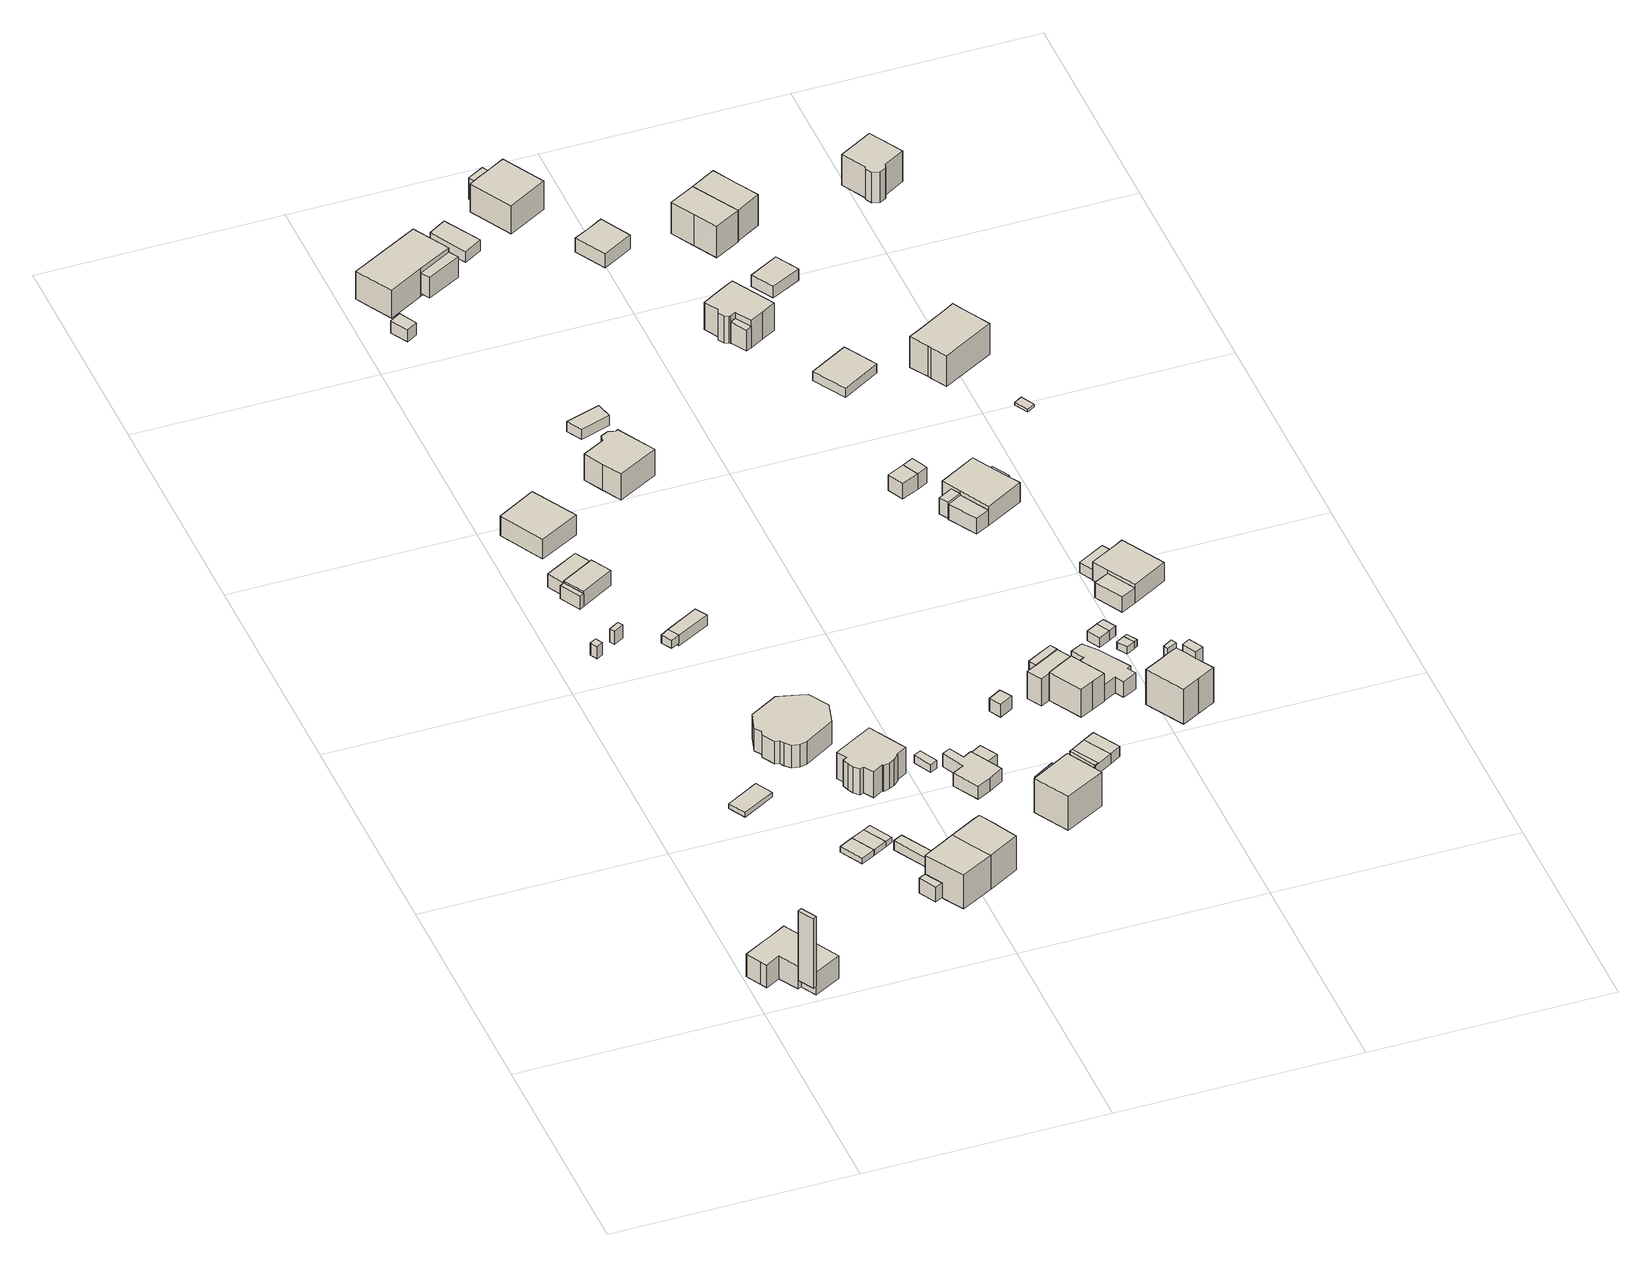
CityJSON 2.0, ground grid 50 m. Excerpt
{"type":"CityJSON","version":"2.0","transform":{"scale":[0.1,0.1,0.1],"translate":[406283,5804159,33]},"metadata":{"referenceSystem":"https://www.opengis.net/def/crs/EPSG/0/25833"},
"CityObjects":{
"building1":{"type":"Building","attributes":{"Gemeindeschluessel":"11000009","BezugspunktDach":"2200","function":"51009_1610","measuredHeight":16.58,"storeysAboveGround":0},"address":[{"country":"Germany","locality":"Berlin"}],"geometry":[{"type":"Solid","lod":"1","boundaries":[[[[0,1,2,3]],[[4,5,6,7]],[[4,7,3,2]],[[5,4,2,1]],[[6,5,1,0]],[[7,6,0,3]]]]}]},
"building2":{"type":"Building","attributes":{"Gemeindeschluessel":"11000009","BezugspunktDach":"2200","function":"31001_1010","measuredHeight":5.45,"storeysAboveGround":1},"address":[{"country":"Germany","locality":"Berlin","thoroughfareNumber":"110","thoroughfareName":"Waldstraße"}],"geometry":[{"type":"Solid","lod":"1","boundaries":[[[[8,9,10,11,12,13,14,15,16,17,18]],[[19,20,21,22,23,24,25,26,27,28,29]],[[19,29,18,17]],[[20,19,17,16]],[[21,20,16,15]],[[22,21,15,14]],[[23,22,14,13]],[[24,23,13,12]],[[25,24,12,11]],[[26,25,11,10]],[[27,26,10,9]],[[28,27,9,8]],[[29,28,8,18]]]]}]},
"building3":{"type":"Building","attributes":{"Gemeindeschluessel":"11000009","BezugspunktDach":"2200","function":"31001_2000","measuredHeight":1.8,"storeysAboveGround":1},"address":[{"country":"Germany","locality":"Berlin","thoroughfareNumber":"15 (1)","thoroughfareName":"Wendel-Hipler-Weg"}],"geometry":[{"type":"Solid","lod":"1","boundaries":[[[[30,31,32,33]],[[34,35,36,37]],[[34,37,33,32]],[[35,34,32,31]],[[36,35,31,30]],[[37,36,30,33]]]]}]},
"building4":{"type":"Building","attributes":{"Gemeindeschluessel":"11000009","BezugspunktDach":"2200","function":"51009_1610","measuredHeight":2.92,"storeysAboveGround":0},"address":[{"country":"Germany","locality":"Berlin"}],"geometry":[{"type":"Solid","lod":"1","boundaries":[[[[38,39,40,41]],[[42,43,44,45]],[[42,45,41,40]],[[43,42,40,39]],[[44,43,39,38]],[[45,44,38,41]]]]}]},
"building5":{"type":"Building","attributes":{"Gemeindeschluessel":"11000009","BezugspunktDach":"2200","function":"51009_1610","measuredHeight":1.24,"storeysAboveGround":0},"address":[{"country":"Germany","locality":"Berlin"}],"geometry":[{"type":"Solid","lod":"1","boundaries":[[[[46,47,48,49]],[[50,51,52,53]],[[50,53,49,48]],[[51,50,48,47]],[[52,51,47,46]],[[53,52,46,49]]]]}]},
"building6":{"type":"Building","attributes":{"Gemeindeschluessel":"11000009","BezugspunktDach":"2200","function":"31001_2000","measuredHeight":3.15,"storeysAboveGround":1},"address":[{"country":"Germany","locality":"Berlin","thoroughfareNumber":"11 (2)","thoroughfareName":"Wendel-Hipler-Weg"}],"geometry":[{"type":"Solid","lod":"1","boundaries":[[[[54,55,56,57]],[[58,59,60,61]],[[58,61,57,56]],[[59,58,56,55]],[[60,59,55,54]],[[61,60,54,57]]]]}]},
"building7":{"type":"Building","attributes":{"Gemeindeschluessel":"11000009","BezugspunktDach":"2200","function":"31001_2000","measuredHeight":1.25,"storeysAboveGround":1},"address":[{"country":"Germany","locality":"Berlin","thoroughfareNumber":"108 (2)","thoroughfareName":"Waldstraße"}],"geometry":[{"type":"Solid","lod":"1","boundaries":[[[[47,62,63,48]],[[64,65,51,50]],[[64,50,48,63]],[[65,64,63,62]],[[51,65,62,47]],[[50,51,47,48]]]]}]},
"building8":{"type":"Building","attributes":{"Gemeindeschluessel":"11000009","BezugspunktDach":"2200","function":"51009_1610","measuredHeight":3.06,"storeysAboveGround":0},"address":[{"country":"Germany","locality":"Berlin"}],"geometry":[{"type":"Solid","lod":"1","boundaries":[[[[66,67,68,69]],[[70,71,72,73]],[[70,73,69,68]],[[71,70,68,67]],[[72,71,67,66]],[[73,72,66,69]]]]}]},
"building9":{"type":"Building","attributes":{"Gemeindeschluessel":"11000009","BezugspunktDach":"2200","function":"51009_1610","measuredHeight":1.27,"storeysAboveGround":0},"address":[{"country":"Germany","locality":"Berlin"}],"geometry":[{"type":"Solid","lod":"1","boundaries":[[[[62,74,75,63]],[[76,77,65,64]],[[76,64,63,75]],[[77,76,75,74]],[[65,77,74,62]],[[64,65,62,63]]]]}]},
"building10":{"type":"Building","attributes":{"Gemeindeschluessel":"11000009","BezugspunktDach":"2200","function":"51009_1610","measuredHeight":3.05,"storeysAboveGround":0},"address":[{"country":"Germany","locality":"Berlin"}],"geometry":[{"type":"Solid","lod":"1","boundaries":[[[[68,78,79,80,81]],[[82,83,84,70,85]],[[82,85,81,80]],[[83,82,80,79]],[[84,83,79,78]],[[70,84,78,68]],[[85,70,68,81]]]]}]},
"building11":{"type":"Building","attributes":{"Gemeindeschluessel":"11000009","function":"31001_1010"},"address":[{"country":"Germany","locality":"Berlin","thoroughfareNumber":"108","thoroughfareName":"Waldstraße"}],"children":["building11-1","building11-2"]},
"building11-1":{"type":"BuildingPart","attributes":{"BezugspunktDach":"2200","measuredHeight":9.74,"storeysAboveGround":2},"parents":["building11"],"geometry":[{"type":"Solid","lod":"1","boundaries":[[[[86,87,88,89,90]],[[91,92,93,94,95]],[[91,95,90,89]],[[92,91,89,88]],[[93,92,88,87]],[[94,93,87,86]],[[95,94,86,90],[96,97,98,99]],[[98,97,96,99]]]]}]},
"building11-2":{"type":"BuildingPart","attributes":{"BezugspunktDach":"2200","measuredHeight":3.5,"storeysAboveGround":2},"parents":["building11"],"geometry":[{"type":"Solid","lod":"1","boundaries":[[[[100,99,98,101]],[[97,96,102,103]],[[97,103,101,98]],[[102,96,99,100]],[[103,102,100,101]],[[96,97,98,99]]]]}]},
"building12":{"type":"Building","attributes":{"Gemeindeschluessel":"11000009","BezugspunktDach":"2200","function":"31001_2000","measuredHeight":2.15,"storeysAboveGround":1},"address":[{"country":"Germany","locality":"Berlin","thoroughfareNumber":"108 (1)","thoroughfareName":"Waldstraße"}],"geometry":[{"type":"Solid","lod":"1","boundaries":[[[[104,105,106,107]],[[108,109,110,111]],[[108,111,107,106]],[[109,108,106,105]],[[110,109,105,104]],[[111,110,104,107]]]]}]},
"building13":{"type":"Building","attributes":{"Gemeindeschluessel":"11000009","BezugspunktDach":"2200","function":"31001_2000","measuredHeight":4.16,"storeysAboveGround":1},"address":[{"country":"Germany","locality":"Berlin","thoroughfareNumber":"11 (3)","thoroughfareName":"Wendel-Hipler-Weg"}],"geometry":[{"type":"Solid","lod":"1","boundaries":[[[[112,113,114,115]],[[84,116,71,70]],[[84,70,115,114]],[[116,84,114,113]],[[71,116,113,112]],[[70,71,112,115]]]]}]},
"building14":{"type":"Building","attributes":{"Gemeindeschluessel":"11000009","BezugspunktDach":"2200","function":"31001_1010","measuredHeight":5.39,"storeysAboveGround":1},"address":[{"country":"Germany","locality":"Berlin","thoroughfareNumber":"15","thoroughfareName":"Wendel-Hipler-Weg"}],"geometry":[{"type":"Solid","lod":"1","boundaries":[[[[117,118,119,120,121,122,123,124,125,126,127,128,129,130]],[[131,132,133,134,135,136,137,138,139,140,141,142,143,144]],[[131,144,130,129]],[[132,131,129,128]],[[133,132,128,127]],[[134,133,127,126]],[[135,134,126,125]],[[136,135,125,124]],[[137,136,124,123]],[[138,137,123,122]],[[139,138,122,121]],[[140,139,121,120]],[[141,140,120,119]],[[142,141,119,118]],[[143,142,118,117]],[[144,143,117,130]]]]}]},
"building15":{"type":"Building","attributes":{"Gemeindeschluessel":"11000009","BezugspunktDach":"2200","function":"51009_1610","measuredHeight":1.91,"storeysAboveGround":0},"address":[{"country":"Germany","locality":"Berlin"}],"geometry":[{"type":"Solid","lod":"1","boundaries":[[[[145,146,147,148,149]],[[150,151,152,153,154]],[[150,154,149,148]],[[151,150,148,147]],[[152,151,147,146]],[[153,152,146,145]],[[154,153,145,149]]]]}]},
"building16":{"type":"Building","attributes":{"Gemeindeschluessel":"11000009","BezugspunktDach":"2200","function":"31001_1010","measuredHeight":5.59,"storeysAboveGround":1},"address":[{"country":"Germany","locality":"Berlin","thoroughfareNumber":"9B","thoroughfareName":"Wendel-Hipler-Weg"}],"geometry":[{"type":"Solid","lod":"1","boundaries":[[[[155,156,157,158]],[[159,160,161,162]],[[159,162,158,157]],[[160,159,157,156]],[[161,160,156,155]],[[162,161,155,158]]]]}]},
"building17":{"type":"Building","attributes":{"Gemeindeschluessel":"11000009","BezugspunktDach":"2200","function":"31001_1010","measuredHeight":7.81,"storeysAboveGround":1},"address":[{"country":"Germany","locality":"Berlin","thoroughfareNumber":"106A","thoroughfareName":"Waldstraße"}],"geometry":[{"type":"Solid","lod":"1","boundaries":[[[[163,164,165,166,167,168,169,170,171,172,173,174,175,176,177,178,179]],[[180,181,182,183,184,185,186,187,188,189,190,191,192,193,194,195,196]],[[180,196,179,178]],[[181,180,178,177]],[[182,181,177,176]],[[183,182,176,175]],[[184,183,175,174]],[[185,184,174,173]],[[186,185,173,172]],[[187,186,172,171]],[[188,187,171,170]],[[189,188,170,169]],[[190,189,169,168]],[[191,190,168,167]],[[192,191,167,166]],[[193,192,166,165]],[[194,193,165,164]],[[195,194,164,163]],[[196,195,163,179]]]]}]},
"building18":{"type":"Building","attributes":{"Gemeindeschluessel":"11000009","BezugspunktDach":"2200","function":"31001_2000","measuredHeight":2.46,"storeysAboveGround":1},"address":[{"country":"Germany","locality":"Berlin","thoroughfareNumber":"11 (4)","thoroughfareName":"Wendel-Hipler-Weg"}],"geometry":[{"type":"Solid","lod":"1","boundaries":[[[[147,146,197,198,148]],[[199,200,201,202,203]],[[199,203,148,198]],[[200,199,198,197]],[[201,200,197,146]],[[202,201,146,147]],[[203,202,147,148]]]]}]},
"building19":{"type":"Building","attributes":{"Gemeindeschluessel":"11000009","function":"31001_1010"},"address":[{"country":"Germany","locality":"Berlin","thoroughfareNumber":"106","thoroughfareName":"Waldstraße"}],"children":["building19-1","building19-2"]},
"building19-1":{"type":"BuildingPart","attributes":{"BezugspunktDach":"2200","measuredHeight":9.74,"storeysAboveGround":2},"parents":["building19"],"geometry":[{"type":"MultiSurface","lod":"1","boundaries":[[[88,87,204,205,206,207,208,89]],[[209,210,211,212,213,93,92,91]],[[209,91,89,208]],[[210,209,208,207]],[[214,215,216,207,206]],[[210,217,210,211]],[[212,211,206,205]],[[213,212,205,204]],[[93,213,204,87]],[[92,93,87,88]],[[91,92,88,89]],[[211,210,217,216,215,214]]]}]},
"building19-2":{"type":"BuildingPart","attributes":{"BezugspunktDach":"2200","measuredHeight":4.43,"storeysAboveGround":2},"parents":["building19"],"geometry":[{"type":"Solid","lod":"1","boundaries":[[[[215,218,219,220,216]],[[221,222,223,211,210]],[[221,210,216,220]],[[222,221,220,219]],[[223,222,219,218]],[[211,223,218,215]],[[211,215,216,210]]]]}]},
"building20":{"type":"Building","attributes":{"Gemeindeschluessel":"11000009","BezugspunktDach":"2200","function":"51009_1610","measuredHeight":4.37,"storeysAboveGround":0},"address":[{"country":"Germany","locality":"Berlin"}],"geometry":[{"type":"Solid","lod":"1","boundaries":[[[[224,216,220,225,226]],[[227,228,229,230,231]],[[227,231,226,225]],[[228,227,225,220]],[[229,228,220,216]],[[230,229,216,224]],[[231,230,224,226]]]]}]},
"building21":{"type":"Building","attributes":{"Gemeindeschluessel":"11000009","BezugspunktDach":"2200","function":"31001_2723","measuredHeight":1.94,"storeysAboveGround":1},"address":[{"country":"Germany","locality":"Berlin","thoroughfareNumber":"104 (2)","thoroughfareName":"Waldstraße"}],"geometry":[{"type":"Solid","lod":"1","boundaries":[[[[232,233,234,235]],[[236,237,238,239]],[[236,239,235,234]],[[237,236,234,233]],[[238,237,233,232]],[[239,238,232,235]]]]}]},
"building22":{"type":"Building","attributes":{"Gemeindeschluessel":"11000009","BezugspunktDach":"2200","function":"31001_2000","measuredHeight":2.86,"storeysAboveGround":1},"address":[{"country":"Germany","locality":"Berlin","thoroughfareNumber":"14 (2)","thoroughfareName":"Eichwalder Aue"}],"geometry":[{"type":"Solid","lod":"1","boundaries":[[[[240,241,242,243]],[[244,245,246,247]],[[244,247,243,242]],[[245,244,242,241]],[[246,245,241,240]],[[247,246,240,243]]]]}]},
"building23":{"type":"Building","attributes":{"Gemeindeschluessel":"11000009","function":"31001_2723"},"address":[{"country":"Germany","locality":"Berlin","thoroughfareNumber":"104 (1)","thoroughfareName":"Waldstraße"}],"children":["building23-1","building23-2"]},
"building23-1":{"type":"BuildingPart","attributes":{"BezugspunktDach":"2200","measuredHeight":3.88,"storeysAboveGround":1},"parents":["building23"],"geometry":[{"type":"MultiSurface","lod":"1","boundaries":[[[248,249,250,251,252,253,254,255,256,257,258]],[[259,260,261,262,263,264,265,266,267,268,269]],[[259,269,258,257]],[[260,259,257,256]],[[261,260,256,255]],[[262,261,255,254]],[[263,262,254,253]],[[264,263,253,252]],[[270,271,272,252,251]],[[266,265,251,250]],[[267,266,250,249]],[[268,267,249,248]],[[269,268,248,258]],[[265,264,272,271,270]]]}]},
"building23-2":{"type":"BuildingPart","attributes":{"BezugspunktDach":"2200","measuredHeight":2.75,"storeysAboveGround":1},"parents":["building23"],"geometry":[{"type":"Solid","lod":"1","boundaries":[[[[271,273,274,272]],[[275,276,265,264]],[[275,264,272,274]],[[276,275,274,273]],[[265,276,273,271]],[[264,265,271,272]]]]}]},
"building24":{"type":"Building","attributes":{"Gemeindeschluessel":"11000009","BezugspunktDach":"2200","function":"31001_1010","measuredHeight":9.29,"storeysAboveGround":1},"address":[{"country":"Germany","locality":"Berlin","thoroughfareNumber":"9C","thoroughfareName":"Wendel-Hipler-Weg"}],"geometry":[{"type":"Solid","lod":"1","boundaries":[[[[277,278,279,280,281,282,283,284,285,286]],[[287,288,289,290,291,292,293,294,295,296]],[[287,296,286,285]],[[288,287,285,284]],[[289,288,284,283]],[[290,289,283,282]],[[291,290,282,281]],[[292,291,281,280]],[[293,292,280,279]],[[294,293,279,278]],[[295,294,278,277]],[[296,295,277,286]]]]}]},
"building25":{"type":"Building","attributes":{"Gemeindeschluessel":"11000009","BezugspunktDach":"2200","function":"31001_1010","measuredHeight":7.86,"storeysAboveGround":1},"address":[{"country":"Germany","locality":"Berlin","thoroughfareNumber":"14","thoroughfareName":"Eichwalder Aue"}],"geometry":[{"type":"Solid","lod":"1","boundaries":[[[[297,298,299,300,301]],[[302,303,304,305,306]],[[302,306,301,300]],[[303,302,300,299]],[[304,303,299,298]],[[305,304,298,297]],[[306,305,297,301]]]]}]},
"building26":{"type":"Building","attributes":{"Gemeindeschluessel":"11000009","BezugspunktDach":"2200","function":"31001_2723","measuredHeight":2.38,"storeysAboveGround":1},"address":[{"country":"Germany","locality":"Berlin","thoroughfareNumber":"14 (1)","thoroughfareName":"Eichwalder Aue"}],"geometry":[{"type":"Solid","lod":"1","boundaries":[[[[307,308,309,310]],[[311,312,313,314]],[[311,314,310,309]],[[312,311,309,308]],[[313,312,308,307]],[[314,313,307,310]]]]}]},
"building27":{"type":"Building","attributes":{"Gemeindeschluessel":"11000009","BezugspunktDach":"2200","function":"51009_1610","measuredHeight":5.22,"storeysAboveGround":0},"address":[{"country":"Germany","locality":"Berlin"}],"geometry":[{"type":"Solid","lod":"1","boundaries":[[[[315,316,317,318]],[[319,320,321,322]],[[319,322,318,317]],[[320,319,317,316]],[[321,320,316,315]],[[322,321,315,318]]]]}]},
"building28":{"type":"Building","attributes":{"Gemeindeschluessel":"11000009","function":"31001_1010"},"address":[{"country":"Germany","locality":"Berlin","thoroughfareNumber":"104","thoroughfareName":"Waldstraße"}],"children":["building28-1","building28-2"]},
"building28-1":{"type":"BuildingPart","attributes":{"BezugspunktDach":"2200","measuredHeight":9.61,"storeysAboveGround":2},"parents":["building28"],"geometry":[{"type":"MultiSurface","lod":"1","boundaries":[[[323,324,325,326,327]],[[328,329,330,331,332]],[[333,334,335,336,328,332,327,326]],[[337,333,326,325]],[[329,328,336,338]],[[330,329,325,324]],[[331,330,324,323]],[[332,331,323,327]],[[336,335,334,333]],[[338,336,333,337]]]}]},
"building28-2":{"type":"BuildingPart","attributes":{"BezugspunktDach":"2200","measuredHeight":2.07,"storeysAboveGround":2},"parents":["building28"],"geometry":[{"type":"MultiSurface","lod":"1","boundaries":[[[334,333,337,339,340,341,342]],[[343,344,345,338,336,335,346]],[[343,346,342,341]],[[344,343,341,340]],[[345,344,340,339]],[[338,345,339,337]],[[346,335,334,342]],[[336,338,347,337,333]],[[335,336,333,334]]]}]},
"building29":{"type":"Building","attributes":{"Gemeindeschluessel":"11000009","BezugspunktDach":"2200","function":"31001_2000","measuredHeight":3,"storeysAboveGround":1},"address":[{"country":"Germany","locality":"Berlin","thoroughfareNumber":"102 (2)","thoroughfareName":"Waldstraße"}],"geometry":[{"type":"Solid","lod":"1","boundaries":[[[[348,349,350,351]],[[352,353,354,355]],[[352,355,351,350]],[[353,352,350,349]],[[354,353,349,348]],[[355,354,348,351]]]]}]},
"building30":{"type":"Building","attributes":{"Gemeindeschluessel":"11000009","BezugspunktDach":"2200","function":"51009_1610","measuredHeight":2.39,"storeysAboveGround":0},"address":[{"country":"Germany","locality":"Berlin"}],"geometry":[{"type":"Solid","lod":"1","boundaries":[[[[356,357,358,359]],[[360,361,362,363]],[[360,363,359,358]],[[361,360,358,357]],[[362,361,357,356]],[[363,362,356,359]]]]}]},
"building31":{"type":"Building","attributes":{"Gemeindeschluessel":"11000009","BezugspunktDach":"2200","function":"31001_2000","measuredHeight":2.62,"storeysAboveGround":1},"address":[{"country":"Germany","locality":"Berlin","thoroughfareNumber":"14 (3)","thoroughfareName":"Eichwalder Aue"}],"geometry":[{"type":"Solid","lod":"1","boundaries":[[[[364,365,366,367]],[[368,369,370,371]],[[368,371,367,366]],[[369,368,366,365]],[[370,369,365,364]],[[371,370,364,367]]]]}]},
"building32":{"type":"Building","attributes":{"Gemeindeschluessel":"11000009","BezugspunktDach":"2200","function":"31001_2463","measuredHeight":2.41,"storeysAboveGround":1},"address":[{"country":"Germany","locality":"Berlin","thoroughfareNumber":"102 (3)","thoroughfareName":"Waldstraße"}],"geometry":[{"type":"Solid","lod":"1","boundaries":[[[[357,356,372,373,374,358]],[[375,376,377,362,361,360]],[[375,360,358,374]],[[376,375,374,373]],[[377,376,373,372]],[[362,377,372,356]],[[361,362,356,357]],[[360,361,357,358]]]]}]},
"building33":{"type":"Building","attributes":{"Gemeindeschluessel":"11000009","BezugspunktDach":"2200","function":"51009_1610","measuredHeight":2.41,"storeysAboveGround":0},"address":[{"country":"Germany","locality":"Berlin"}],"geometry":[{"type":"Solid","lod":"1","boundaries":[[[[373,378,379,374]],[[380,381,376,375]],[[380,375,374,379]],[[381,380,379,378]],[[376,381,378,373]],[[375,376,373,374]]]]}]},
"building34":{"type":"Building","attributes":{"Gemeindeschluessel":"11000009","BezugspunktDach":"2200","function":"31001_2000","measuredHeight":7.4,"storeysAboveGround":1},"address":[{"country":"Germany","locality":"Berlin","thoroughfareNumber":"102 (1)","thoroughfareName":"Waldstraße"}],"geometry":[{"type":"Solid","lod":"1","boundaries":[[[[382,383,384,385,386,387]],[[388,389,390,391,392,393]],[[388,393,387,386]],[[389,388,386,385]],[[390,389,385,384]],[[391,390,384,383]],[[392,391,383,382]],[[393,392,382,387]]]]}]},
"building35":{"type":"Building","attributes":{"Gemeindeschluessel":"11000009","function":"31001_1010"},"address":[{"country":"Germany","locality":"Berlin","thoroughfareNumber":"102","thoroughfareName":"Waldstraße"}],"children":["building35-1","building35-2"]},
"building35-1":{"type":"BuildingPart","attributes":{"BezugspunktDach":"2200","measuredHeight":7.82,"storeysAboveGround":1},"parents":["building35"],"geometry":[{"type":"MultiSurface","lod":"1","boundaries":[[[394,395,396,397,398,399]],[[400,401,402,403,404,405]],[[406,407,408,399,398]],[[401,409,406,398,397]],[[402,401,397,396]],[[403,402,396,395]],[[404,403,395,394]],[[405,404,394,399]],[[400,410,407,406]],[[411,410,405,408,407]],[[400,406,409,401,412]]]}]},
"building35-2":{"type":"BuildingPart","attributes":{"BezugspunktDach":"2200","measuredHeight":7.55,"storeysAboveGround":1},"parents":["building35"],"geometry":[{"type":"MultiSurface","lod":"1","boundaries":[[[413,408,407,409,414,415,416,417]],[[418,419,420,401,410,405,421,422]],[[418,422,417,416]],[[419,418,416,415]],[[420,419,415,414]],[[401,420,414,409]],[[421,405,408,413]],[[422,421,413,417]],[[410,400,406,407]],[[401,409,406,400]],[[423,405,410,407,408]]]}]},
"building36":{"type":"Building","attributes":{"Gemeindeschluessel":"11000009","function":"31001_1010"},"address":[{"country":"Germany","locality":"Berlin","thoroughfareNumber":"16","thoroughfareName":"Eichwalder Aue"}],"children":["building36-1","building36-2"]},
"building36-1":{"type":"BuildingPart","attributes":{"BezugspunktDach":"2200","measuredHeight":8.53,"storeysAboveGround":1},"parents":["building36"],"geometry":[{"type":"MultiSurface","lod":"1","boundaries":[[[424,425,426,427,428,429,430]],[[431,432,433,434,435,436,437]],[[431,437,430,429]],[[438,439,429,428]],[[440,438,432,428,427]],[[434,433,427,426]],[[435,434,426,425]],[[436,435,425,424]],[[437,436,424,430]],[[432,431,441,439,438]],[[433,432,438,440]]]}]},
"building36-2":{"type":"BuildingPart","attributes":{"BezugspunktDach":"2200","measuredHeight":5.01,"storeysAboveGround":1},"parents":["building36"],"geometry":[{"type":"Solid","lod":"1","boundaries":[[[[439,438,440,442,443]],[[444,433,432,431,445]],[[444,445,443,442]],[[433,444,442,440]],[[445,431,439,443]],[[433,440,438,432]],[[431,432,438,439]]]]}]},
"building37":{"type":"Building","attributes":{"Gemeindeschluessel":"11000009","BezugspunktDach":"2200","function":"31001_2000","measuredHeight":3.75,"storeysAboveGround":1},"address":[{"country":"Germany","locality":"Berlin","thoroughfareNumber":"100 (1)","thoroughfareName":"Waldstraße"}],"geometry":[{"type":"Solid","lod":"1","boundaries":[[[[446,447,448,449,450,451,452,453,454,455,456]],[[457,458,459,460,461,462,463,464,465,466,467]],[[457,467,456,455]],[[458,457,455,454]],[[459,458,454,453]],[[460,459,453,452]],[[461,460,452,451]],[[462,461,451,450]],[[463,462,450,449]],[[464,463,449,448]],[[465,464,448,447]],[[466,465,447,446]],[[467,466,446,456]]]]}]},
"building38":{"type":"Building","attributes":{"Gemeindeschluessel":"11000009","BezugspunktDach":"2200","function":"31001_2463","measuredHeight":3.87,"storeysAboveGround":1},"address":[{"country":"Germany","locality":"Berlin","thoroughfareNumber":"16 (1)","thoroughfareName":"Eichwalder Aue"}],"geometry":[{"type":"Solid","lod":"1","boundaries":[[[[468,469,470,471,472]],[[473,474,475,476,477]],[[473,477,472,471]],[[474,473,471,470]],[[475,474,470,469]],[[476,475,469,468]],[[477,476,468,472]]]]}]},
"building39":{"type":"Building","attributes":{"Gemeindeschluessel":"11000009","BezugspunktDach":"2200","function":"31001_1010","measuredHeight":4.65,"storeysAboveGround":1},"address":[{"country":"Germany","locality":"Berlin","thoroughfareNumber":"98 (2)","thoroughfareName":"Waldstraße"}],"geometry":[{"type":"Solid","lod":"1","boundaries":[[[[478,479,480,481,482]],[[483,484,485,486,487]],[[483,487,482,481]],[[484,483,481,480]],[[485,484,480,479]],[[486,485,479,478]],[[487,486,478,482]]]]}]},
"building40":{"type":"Building","attributes":{"Gemeindeschluessel":"11000009","BezugspunktDach":"2200","function":"51009_1610","measuredHeight":4.92,"storeysAboveGround":0},"address":[{"country":"Germany","locality":"Berlin"}],"geometry":[{"type":"Solid","lod":"1","boundaries":[[[[488,489,490,491]],[[492,493,494,495]],[[492,495,491,490]],[[493,492,490,489]],[[494,493,489,488]],[[495,494,488,491]]]]}]},
"building41":{"type":"Building","attributes":{"Gemeindeschluessel":"11000009","function":"31001_1010"},"address":[{"country":"Germany","locality":"Berlin","thoroughfareNumber":"100","thoroughfareName":"Waldstraße"}],"children":["building41-1","building41-2"]},
"building41-1":{"type":"BuildingPart","attributes":{"BezugspunktDach":"2200","measuredHeight":9.99,"storeysAboveGround":2},"parents":["building41"],"geometry":[{"type":"MultiSurface","lod":"1","boundaries":[[[496,497,498,499,500,501,502,503,504]],[[505,506,507,508,509,510,511,512,513]],[[505,513,504,503]],[[506,505,503,502]],[[507,506,502,501]],[[508,507,501,500]],[[509,508,500,508,509,499]],[[510,509,499,498]],[[511,510,498,497]],[[512,511,497,496]],[[513,512,496,504]]]}]},
"building41-2":{"type":"BuildingPart","attributes":{"BezugspunktDach":"2200","measuredHeight":9.9,"storeysAboveGround":2},"parents":["building41"],"geometry":[{"type":"Solid","lod":"1","boundaries":[[[[514,515,516,517]],[[518,519,509,508]],[[518,508,517,516]],[[519,518,516,515]],[[509,519,515,514]],[[508,500,499,509,514,517]],[[509,499,500,508]]]]}]},
"building42":{"type":"Building","attributes":{"Gemeindeschluessel":"11000009","BezugspunktDach":"2200","function":"31001_2000","measuredHeight":2.29,"storeysAboveGround":1},"address":[{"country":"Germany","locality":"Berlin","thoroughfareNumber":"100 (3)","thoroughfareName":"Waldstraße"}],"geometry":[{"type":"Solid","lod":"1","boundaries":[[[[520,521,522,523]],[[524,525,526,527]],[[524,527,523,522]],[[525,524,522,521]],[[526,525,521,520]],[[527,526,520,523]]]]}]},
"building43":{"type":"Building","attributes":{"Gemeindeschluessel":"11000009","BezugspunktDach":"2200","function":"51009_1610","measuredHeight":3.8,"storeysAboveGround":0},"address":[{"country":"Germany","locality":"Berlin"}],"geometry":[{"type":"Solid","lod":"1","boundaries":[[[[528,529,530,531]],[[532,533,534,535]],[[532,535,531,530]],[[533,532,530,529]],[[534,533,529,528]],[[535,534,528,531]]]]}]},
"building44":{"type":"Building","attributes":{"Gemeindeschluessel":"11000009","BezugspunktDach":"2200","function":"31001_2000","measuredHeight":4.65,"storeysAboveGround":1},"address":[{"country":"Germany","locality":"Berlin","thoroughfareNumber":"98 (1)","thoroughfareName":"Waldstraße"}],"geometry":[{"type":"Solid","lod":"1","boundaries":[[[[479,536,537,538,481]],[[539,540,541,485,483]],[[539,483,481,538]],[[540,539,538,537]],[[541,540,537,536]],[[485,541,536,479]],[[483,485,479,481]]]]}]},
"building45":{"type":"Building","attributes":{"Gemeindeschluessel":"11000009","BezugspunktDach":"2200","function":"51009_1610","measuredHeight":9.42,"storeysAboveGround":0},"address":[{"country":"Germany","locality":"Berlin"}],"geometry":[{"type":"Solid","lod":"1","boundaries":[[[[542,543,544,545]],[[546,507,506,547]],[[546,547,545,544]],[[507,546,544,543]],[[506,507,543,542]],[[547,506,542,545]]]]}]},
"building46":{"type":"Building","attributes":{"Gemeindeschluessel":"11000009","BezugspunktDach":"2200","function":"31001_1010","measuredHeight":8.15,"storeysAboveGround":1},"address":[{"country":"Germany","locality":"Berlin","thoroughfareNumber":"16A","thoroughfareName":"Eichwalder Aue"}],"geometry":[{"type":"Solid","lod":"1","boundaries":[[[[548,549,550,551,552,553,554,555,556,557,558,559]],[[560,561,562,563,564,565,566,567,568,569,570,571]],[[560,571,559,558]],[[561,560,558,557]],[[562,561,557,556]],[[563,562,556,555]],[[564,563,555,554]],[[565,564,554,553]],[[566,565,553,552]],[[567,566,552,551]],[[568,567,551,550]],[[569,568,550,549]],[[570,569,549,548]],[[571,570,548,559]]]]}]},
"building47":{"type":"Building","attributes":{"Gemeindeschluessel":"11000009","BezugspunktDach":"2200","function":"31001_2000","measuredHeight":1.73,"storeysAboveGround":1},"address":[{"country":"Germany","locality":"Berlin","thoroughfareNumber":"100 (2)","thoroughfareName":"Waldstraße"}],"geometry":[{"type":"Solid","lod":"1","boundaries":[[[[572,573,574,575]],[[576,577,578,579]],[[576,579,575,574]],[[577,576,574,573]],[[578,577,573,572]],[[579,578,572,575]]]]}]},
"building48":{"type":"Building","attributes":{"Gemeindeschluessel":"11000009","BezugspunktDach":"2200","function":"51009_1610","measuredHeight":2.27,"storeysAboveGround":0},"address":[{"country":"Germany","locality":"Berlin"}],"geometry":[{"type":"Solid","lod":"1","boundaries":[[[[521,580,581,522]],[[582,583,525,524]],[[582,524,522,581]],[[583,582,581,580]],[[525,583,580,521]],[[524,525,521,522]]]]}]},
"building49":{"type":"Building","attributes":{"Gemeindeschluessel":"11000009","BezugspunktDach":"2200","function":"51009_1610","measuredHeight":1.67,"storeysAboveGround":0},"address":[{"country":"Germany","locality":"Berlin"}],"geometry":[{"type":"Solid","lod":"1","boundaries":[[[[573,584,585,574]],[[586,587,588,589]],[[586,589,574,585]],[[587,586,585,584]],[[588,587,584,573]],[[589,588,573,574]]]]}]},
"building50":{"type":"Building","attributes":{"Gemeindeschluessel":"11000009","function":"31001_1010"},"address":[{"country":"Germany","locality":"Berlin","thoroughfareNumber":"98","thoroughfareName":"Waldstraße"}],"children":["building50-1","building50-2"]},
"building50-1":{"type":"BuildingPart","attributes":{"BezugspunktDach":"2200","measuredHeight":5.41,"storeysAboveGround":1},"parents":["building50"],"geometry":[{"type":"MultiSurface","lod":"1","boundaries":[[[590,591,592,593,594,595,596]],[[597,598,599,600,601,602,603]],[[597,603,596,595]],[[598,597,595,594]],[[599,598,594,593]],[[600,599,593,592]],[[601,600,592,591]],[[604,605,591,590]],[[603,602,590,596]],[[602,601,605,604]]]}]},
"building50-2":{"type":"BuildingPart","attributes":{"BezugspunktDach":"2200","measuredHeight":3.69,"storeysAboveGround":1},"parents":["building50"],"geometry":[{"type":"Solid","lod":"1","boundaries":[[[[606,605,604,607]],[[602,601,608,609]],[[602,609,607,604]],[[608,601,605,606]],[[609,608,606,607]],[[604,605,601,602]]]]}]},
"building51":{"type":"Building","attributes":{"Gemeindeschluessel":"11000009","BezugspunktDach":"2200","function":"31001_2000","measuredHeight":2.24,"storeysAboveGround":1},"address":[{"country":"Germany","locality":"Berlin","thoroughfareNumber":"16A (1)","thoroughfareName":"Eichwalder Aue"}],"geometry":[{"type":"Solid","lod":"1","boundaries":[[[[610,611,612,613]],[[614,615,616,617]],[[614,617,613,612]],[[615,614,612,611]],[[616,615,611,610]],[[617,616,610,613]]]]}]},
"building52":{"type":"Building","attributes":{"Gemeindeschluessel":"11000009","BezugspunktDach":"2200","function":"51009_1610","measuredHeight":3.71,"storeysAboveGround":0},"address":[{"country":"Germany","locality":"Berlin"}],"geometry":[{"type":"Solid","lod":"1","boundaries":[[[[618,619,620,621]],[[622,623,599,598]],[[622,598,621,620]],[[623,622,620,619]],[[599,623,619,618]],[[598,599,618,621]]]]}]},
"building53":{"type":"Building","attributes":{"Gemeindeschluessel":"11000009","BezugspunktDach":"2200","function":"31001_2463","measuredHeight":2.56,"storeysAboveGround":1},"address":[{"country":"Germany","locality":"Berlin","thoroughfareNumber":"98A (1)","thoroughfareName":"Waldstraße"}],"geometry":[{"type":"Solid","lod":"1","boundaries":[[[[624,625,626,627]],[[628,629,630,631]],[[628,631,627,626]],[[629,628,626,625]],[[630,629,625,624]],[[631,630,624,627]]]]}]},
"building54":{"type":"Building","attributes":{"Gemeindeschluessel":"11000009","BezugspunktDach":"2200","function":"31001_1010","measuredHeight":10.1,"storeysAboveGround":1},"address":[{"country":"Germany","locality":"Berlin","thoroughfareNumber":"18C","thoroughfareName":"Eichwalder Aue"}],"geometry":[{"type":"Solid","lod":"1","boundaries":[[[[632,633,634,635,636,637]],[[638,639,640,641,642,643]],[[638,643,637,636]],[[639,638,636,635]],[[640,639,635,634]],[[641,640,634,633]],[[642,641,633,632]],[[643,642,632,637]]]]}]},
"building55":{"type":"Building","attributes":{"Gemeindeschluessel":"11000009","function":"31001_1010"},"address":[{"country":"Germany","locality":"Berlin","thoroughfareNumber":"98A","thoroughfareName":"Waldstraße"}],"children":["building55-1","building55-2"]},
"building55-1":{"type":"BuildingPart","attributes":{"BezugspunktDach":"2200","measuredHeight":5.2,"storeysAboveGround":1},"parents":["building55"],"geometry":[{"type":"MultiSurface","lod":"1","boundaries":[[[644,645,646,647,648,649]],[[650,651,652,653,654,655]],[[650,655,649,648]],[[651,650,648,647]],[[652,651,647,646]],[[653,652,646,645]],[[656,657,658,645,644]],[[655,654,644,649]],[[654,653,658,657,656]]]}]},
"building55-2":{"type":"BuildingPart","attributes":{"BezugspunktDach":"2200","measuredHeight":3.63,"storeysAboveGround":1},"parents":["building55"],"geometry":[{"type":"MultiSurface","lod":"1","boundaries":[[[659,658,657,660]],[[654,653,661,662]],[[654,662,660,657]],[[661,653,658,659]],[[662,661,659,660]],[[653,654,657,658,663]]]}]},
"building56":{"type":"Building","attributes":{"Gemeindeschluessel":"11000009","BezugspunktDach":"2200","function":"31001_2000","measuredHeight":2.67,"storeysAboveGround":1},"address":[{"country":"Germany","locality":"Berlin","thoroughfareNumber":"118","thoroughfareName":"Eichwalder Aue"}],"geometry":[{"type":"Solid","lod":"1","boundaries":[[[[664,665,666,667]],[[668,669,670,671]],[[668,671,667,666]],[[669,668,666,665]],[[670,669,665,664]],[[671,670,664,667]]]]}]},
"building57":{"type":"Building","attributes":{"Gemeindeschluessel":"11000009","BezugspunktDach":"2200","function":"31001_1010","measuredHeight":9.99,"storeysAboveGround":1},"address":[{"country":"Germany","locality":"Berlin","thoroughfareNumber":"18B","thoroughfareName":"Eichwalder Aue"}],"geometry":[{"type":"Solid","lod":"1","boundaries":[[[[634,672,673,674,636]],[[675,676,677,678,679]],[[675,679,636,674]],[[676,675,674,673]],[[677,676,673,672]],[[678,677,672,634]],[[679,678,634,636]]]]}]},
"building58":{"type":"Building","attributes":{"Gemeindeschluessel":"11000009","BezugspunktDach":"2200","function":"31001_1010","measuredHeight":8.85,"storeysAboveGround":1},"address":[{"country":"Germany","locality":"Berlin","thoroughfareNumber":"18E","thoroughfareName":"Eichwalder Aue"}],"geometry":[{"type":"Solid","lod":"1","boundaries":[[[[680,681,682,683,684,685,686,687,688,689]],[[690,691,692,693,694,695,696,697,698,699]],[[690,699,689,688]],[[691,690,688,687]],[[692,691,687,686]],[[693,692,686,685]],[[694,693,685,684]],[[695,694,684,683]],[[696,695,683,682]],[[697,696,682,681]],[[698,697,681,680]],[[699,698,680,689]]]]}]},
"building59":{"type":"Building","attributes":{"Gemeindeschluessel":"11000009","BezugspunktDach":"2200","function":"51009_1610","measuredHeight":0.617,"storeysAboveGround":0},"address":[{"country":"Germany","locality":"Berlin"}],"geometry":[{"type":"Solid","lod":"1","boundaries":[[[[700,701,702,703]],[[704,705,706,707]],[[704,707,703,702]],[[705,704,702,701]],[[706,705,701,700]],[[707,706,700,703]]]]}]},
"building60":{"type":"Building","attributes":{"Gemeindeschluessel":"11000009","BezugspunktDach":"2200","function":"31001_1010","measuredHeight":7.29,"storeysAboveGround":1},"address":[{"country":"Germany","locality":"Berlin","thoroughfareNumber":"20B","thoroughfareName":"Eichwalder Aue"}],"geometry":[{"type":"Solid","lod":"1","boundaries":[[[[708,709,710,711,712,713,714,715,716]],[[717,718,719,720,721,722,723,724,725]],[[717,725,716,715]],[[718,717,715,714]],[[719,718,714,713]],[[720,719,713,712]],[[721,720,712,711]],[[722,721,711,710]],[[723,722,710,709]],[[724,723,709,708]],[[725,724,708,716]]]]}]}
},
"vertices":[
[101,9,198],[108,13,198],[90,45,198],[83,41,198],[90,45,32],[108,13,32],[101,9,32],[83,41,32],
[23,78,65],[30,65,65],[60,82,65],[83,41,65],[90,45,65],[108,13,65],[164,44,65],[100,161,65],[64,141,65],[43,130,65],[6,109,65],[43,130,11],[64,141,11],[100,161,11],[164,44,11],[108,13,11],[90,45,11],[83,41,11],[60,82,11],[30,65,11],[23,78,11],[6,109,11],
[163,530,36],[231,568,36],[212,603,36],[144,565,36],[212,603,25],[231,568,25],[163,530,25],[144,565,25],
[72,1061,53],[85,1069,53],[77,1084,53],[64,1076,53],[77,1084,24],[85,1069,24],[72,1061,24],[64,1076,24],
[317,324,39],[346,340,39],[320,387,39],[291,371,39],[320,387,26],[346,340,26],[317,324,26],[291,371,26],
[119,1095,50],[140,1107,50],[134,1118,50],[113,1105,50],[134,1118,19],[140,1107,19],[119,1095,19],[113,1105,19],
[375,355,39],[349,402,39],[349,402,26],[375,355,26],
[99,1222,42],[108,1228,42],[85,1270,42],[76,1265,42],[85,1270,11],[108,1228,11],[99,1222,11],[76,1265,11],
[390,363,39],[364,410,39],[364,410,26],[390,363,26],
[154,1309,42],[135,1344,42],[93,1320,42],[66,1305,42],[93,1320,11],[135,1344,11],[154,1309,11],[66,1305,11],
[446,136,106],[513,172,106],[490,212,106],[468,253,106],[400,215,106],[468,253,25],[490,212,25],[513,172,25],[446,136,25],[400,215,25],[420,180,26],[400,215,26],[400,215,61],[420,180,61],
[404,172,61],[385,208,61],[404,172,26],[385,208,26],
[426,270,48],[445,281,48],[405,352,48],[386,342,48],[405,352,26],[445,281,26],[426,270,26],[386,342,26],
[108,1228,47],[177,1268,47],[154,1309,47],[85,1270,47],[177,1268,11],
[259,697,74],[257,688,74],[272,662,74],[281,660,74],[286,651,74],[297,640,74],[313,637,74],[328,641,74],[391,679,74],[403,726,74],[378,769,74],[319,784,74],[260,750,74],[250,711,74],[260,750,20],[319,784,20],[378,769,20],[403,726,20],[391,679,20],[328,641,20],[313,637,20],[297,640,20],[286,651,20],[281,660,20],[272,662,20],[257,688,20],[259,697,20],[250,711,20],
[216,1054,32],[234,1063,32],[234,1064,32],[221,1086,32],[204,1075,32],[221,1086,13],[234,1064,13],[234,1063,13],[216,1054,13],[204,1075,13],
[88,1388,55],[171,1433,55],[119,1526,55],[39,1480,55],[119,1526,8],[171,1433,8],[88,1388,8],[39,1480,8],
[372,552,90],[364,548,90],[368,534,90],[374,522,90],[384,512,90],[392,516,90],[404,495,90],[426,508,90],[428,506,90],[441,510,90],[453,516,90],[463,526,90],[462,528,90],[485,541,90],[463,580,90],[442,619,90],[360,573,90],[442,619,28],[463,580,28],[485,541,28],[462,528,28],[463,526,28],[453,516,28],[441,510,28],[428,506,28],[426,508,28],[404,495,28],[392,516,28],[384,512,28],[374,522,28],[368,534,28],[364,548,28],[372,552,28],[360,573,28],
[304,1100,32],[289,1124,32],[289,1124,7],[304,1100,7],[234,1063,7],[234,1064,7],[221,1086,7],
[577,208,106],[556,249,106],[554,254,106],[535,289,106],[523,283,106],[523,283,25],[535,289,25],[554,254,25],[556,249,25],[577,208,25],[554,254,57],[554,254,70],[535,289,70],[535,289,66],
[567,261,70],[548,297,70],[542,293,70],[542,293,25],[548,297,25],[567,261,25],
[523,283,70],[536,303,70],[518,293,70],[536,303,26],[542,293,26],[535,289,26],[523,283,26],[518,293,26],
[530,529,45],[545,537,45],[526,574,45],[511,567,45],[526,574,26],[545,537,26],[530,529,26],[511,567,26],
[72,2051,54],[94,2065,54],[75,2101,54],[52,2087,54],[75,2101,25],[94,2065,25],[72,2051,25],[52,2087,25],
[585,426,56],[614,442,56],[644,459,56],[627,491,56],[608,526,56],[590,516,56],[574,548,56],[561,541,56],[557,539,56],[580,492,56],[555,479,56],[580,492,25],[557,539,25],[561,541,25],[574,548,25],[590,516,25],[608,526,25],[627,491,25],[644,459,25],[614,442,25],[585,426,25],[555,479,25],[627,491,28],[627,491,53],[608,526,53],
[652,504,53],[632,540,53],[632,540,25],[652,504,25],
[263,1536,71],[284,1497,71],[368,1543,71],[346,1582,71],[324,1621,71],[319,1618,71],[305,1622,71],[289,1614,71],[287,1601,71],[241,1576,71],[287,1601,9],[289,1614,9],[305,1622,9],[319,1618,9],[324,1621,9],[346,1582,9],[368,1543,9],[284,1497,9],[263,1536,9],[241,1576,9],
[70,2130,88],[143,2171,88],[213,2210,88],[171,2284,88],[28,2206,88],[171,2284,22],[213,2210,22],[143,2171,22],[70,2130,22],[28,2206,22],
[279,1689,33],[341,1709,33],[333,1743,33],[261,1720,33],[333,1743,9],[341,1709,9],[279,1689,9],[261,1720,9],
[154,2152,78],[225,2190,78],[213,2210,78],[143,2171,78],[213,2210,29],[225,2190,29],[154,2152,29],[143,2171,29],
[709,284,104],[792,329,104],[774,363,104],[752,403,104],[669,356,104],[752,403,23],[774,363,23],[792,329,23],[709,284,23],[669,356,23],[752,403,45],[721,385,45],[721,385,25],[752,403,25],[774,363,45],[774,363,25],
[789,371,45],[767,409,45],[741,454,45],[697,428,45],[741,454,25],[767,409,25],[789,371,25],[697,428,25],[774,363,34],
[711,643,49],[739,659,49],[725,683,49],[698,667,49],[725,683,19],[739,659,19],[711,643,19],[698,667,19],
[811,416,48],[820,421,48],[789,475,48],[783,472,48],[789,475,24],[820,421,24],[811,416,24],[783,472,24],
[255,2230,51],[292,2253,51],[249,2328,51],[213,2306,51],[249,2328,25],[292,2253,25],[255,2230,25],[213,2306,25],
[812,414,48],[851,437,48],[819,493,48],[819,493,24],[851,437,24],[812,414,24],
[874,452,48],[843,507,48],[843,507,24],[874,452,24],
[799,691,82],[826,706,82],[852,720,82],[844,735,82],[818,721,82],[791,706,82],[818,721,13],[844,735,13],[852,720,13],[826,706,13],[799,691,13],[791,706,13],
[852,593,83],[880,607,83],[908,621,83],[869,691,83],[842,676,83],[814,660,83],[842,676,16],[869,691,16],[908,621,16],[880,607,16],[852,593,16],[814,660,16],[842,676,81],[832,670,81],[814,660,81],[869,691,81],[832,670,16],[832,670,53],[859,685,16],
[795,650,81],[852,720,81],[815,700,81],[799,691,81],[778,680,81],[799,691,16],[815,700,16],[852,720,16],[795,650,16],[778,680,16],[814,660,70],
[363,2279,92],[445,2325,92],[397,2412,92],[373,2399,92],[356,2389,92],[339,2380,92],[315,2366,92],[339,2380,25],[356,2389,25],[373,2399,25],[397,2412,25],[445,2325,25],[363,2279,25],[315,2366,25],[356,2389,75],[339,2380,75],[373,2399,75],[339,2380,46],
[360,2422,75],[326,2403,75],[360,2422,25],[326,2403,25],
[908,621,56],[935,636,56],[945,617,56],[975,633,56],[965,651,56],[973,655,56],[934,721,56],[911,748,56],[886,735,56],[901,709,56],[869,691,56],[901,709,18],[886,735,18],[911,748,18],[934,721,18],[973,655,18],[965,651,18],[975,633,18],[945,617,18],[935,636,18],[908,621,18],[869,691,18],
[491,2127,56],[554,2162,56],[520,2225,56],[488,2207,56],[456,2190,56],[488,2207,23],[520,2225,23],[554,2162,23],[491,2127,23],[456,2190,23],
[769,1308,53],[805,1324,53],[797,1341,53],[789,1358,53],[753,1341,53],[789,1358,16],[797,1341,16],[805,1324,16],[769,1308,16],[753,1341,16],
[649,1805,74],[661,1812,74],[642,1845,74],[630,1838,74],[642,1845,24],[661,1812,24],[649,1805,24],[630,1838,24],
[1018,497,108],[1055,517,108],[1092,537,108],[1071,574,108],[1056,603,108],[1048,616,108],[1028,606,108],[1011,596,108],[973,576,108],[1011,596,25],[1028,606,25],[1048,616,25],[1056,603,25],[1071,574,25],[1092,537,25],[1055,517,25],[1018,497,25],[973,576,25],
[1071,574,124],[1088,583,124],[1072,612,124],[1056,603,124],[1072,612,25],[1088,583,25],
[958,778,34],[982,791,34],[968,818,34],[944,805,34],[968,818,11],[982,791,11],[958,778,11],[944,805,11],
[828,1224,54],[858,1241,54],[847,1260,54],[817,1243,54],[847,1260,16],[858,1241,16],[828,1224,16],[817,1243,16],
[828,1336,53],[820,1353,53],[812,1370,53],[812,1370,16],[820,1353,16],[828,1336,16],
[1028,606,120],[1048,616,120],[1043,627,120],[1023,615,120],[1043,627,25],[1023,615,25],
[615,1864,88],[612,1855,88],[619,1843,88],[628,1840,88],[630,1838,88],[642,1845,88],[661,1812,88],[690,1829,88],[719,1845,88],[669,1933,88],[640,1917,88],[599,1893,88],[640,1917,23],[669,1933,23],[719,1845,23],[690,1829,23],[661,1812,23],[642,1845,23],[630,1838,23],[628,1840,23],[619,1843,23],[612,1855,23],[615,1864,23],[599,1893,23],
[996,735,34],[1014,744,34],[1001,766,34],[984,756,34],[1001,766,17],[1014,744,17],[996,735,17],[984,756,17],
[998,800,34],[983,826,34],[983,826,11],[998,800,11],
[1021,749,34],[1009,770,34],[1009,770,18],[1021,749,18],[1014,744,18],[1001,766,18],
[858,1241,60],[891,1181,60],[970,1225,60],[952,1256,60],[932,1292,60],[914,1324,60],[837,1280,60],[914,1324,14],[932,1292,14],[952,1256,14],[970,1225,14],[891,1181,14],[858,1241,14],[837,1280,14],[858,1241,51],[891,1181,51],
[862,1165,51],[828,1224,51],[862,1165,14],[828,1224,14],
[775,1621,39],[854,1668,39],[816,1735,39],[736,1689,39],[816,1735,17],[854,1668,17],[775,1621,17],[736,1689,17],
[952,1256,51],[963,1262,51],[943,1298,51],[932,1292,51],[943,1298,14],[963,1262,14],
[1014,962,41],[1071,993,41],[1055,1021,41],[999,990,41],[1055,1021,16],[1071,993,16],[1014,962,16],[999,990,16],
[671,2137,91],[698,2089,91],[751,2119,91],[724,2167,91],[697,2214,91],[644,2185,91],[697,2214,16],[724,2167,16],[751,2119,16],[698,2089,16],[671,2137,16],[644,2185,16],
[1032,930,59],[1064,872,59],[1137,913,59],[1087,1002,59],[1071,993,59],[1014,962,59],[1071,993,15],[1087,1002,15],[1137,913,15],[1064,872,15],[1032,930,15],[1014,962,15],[1032,930,45],[1032,930,51],[1064,872,51],
[1032,855,51],[1000,913,51],[1032,855,15],[1000,913,15],[1064,872,24],
[756,1948,38],[818,1980,38],[791,2028,38],[730,1994,38],[791,2028,11],[818,1980,11],[756,1948,11],[730,1994,11],
[802,2149,91],[776,2196,91],[749,2244,91],[749,2244,18],[776,2196,18],[802,2149,18],[751,2119,18],[697,2214,18],
[942,1629,86],[945,1622,86],[963,1590,86],[1071,1650,86],[1050,1689,86],[1039,1708,86],[1028,1729,86],[1006,1716,86],[942,1679,86],[919,1667,86],[942,1679,13],[1006,1716,13],[1028,1729,13],[1039,1708,13],[1050,1689,13],[1071,1650,13],[963,1590,13],[945,1622,13],[942,1629,13],[919,1667,13],
[1074,1460,25],[1091,1470,25],[1076,1498,25],[1059,1488,25],[1076,1498,19],[1091,1470,19],[1074,1460,19],[1059,1488,19],
[1017,2156,89],[1016,2151,89],[1023,2138,89],[1038,2133,89],[1051,2141,89],[1054,2150,89],[1098,2176,89],[1059,2246,89],[989,2206,89],[1059,2246,16],[1098,2176,16],[1054,2150,16],[1051,2141,16],[1038,2133,16],[1023,2138,16],[1016,2151,16],[1017,2156,16],[989,2206,16]
]}
